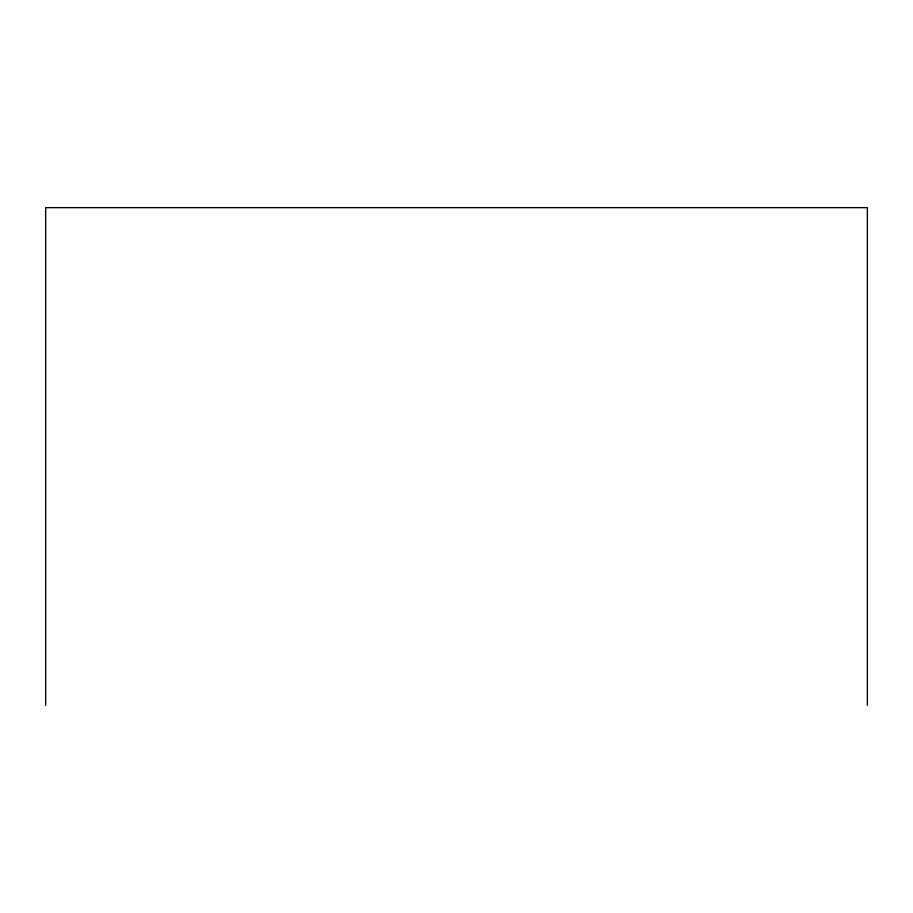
<?xml version="1.0" encoding="UTF-8"?>
<svg xmlns="http://www.w3.org/2000/svg" width="913" height="913" viewBox="0 0 913 913"><rect width="100%" height="100%" fill="white"/><g stroke="black" fill="none" stroke-linecap="round" stroke-linejoin="round"><path stroke-width="1.37" d="M867.35 705.35L867.35 207.65L45.65 207.65L45.65 705.35"/></g></svg>
